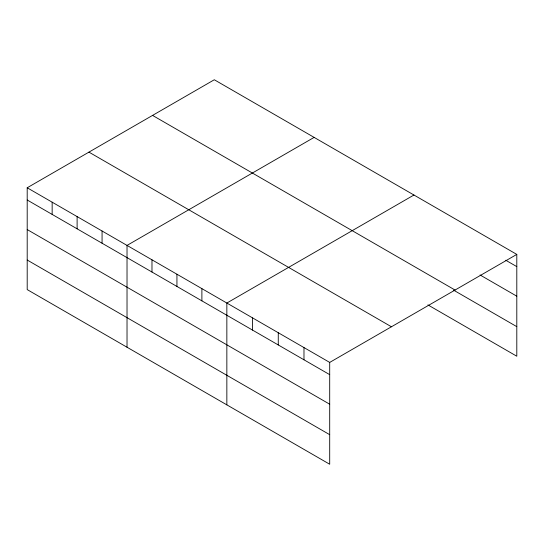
<?xml version="1.0" encoding="UTF-8"?>
<svg xmlns="http://www.w3.org/2000/svg" width="544" height="544" viewBox="0 0 544 544"><rect width="100%" height="100%" fill="white"/><g stroke="black" fill="none" stroke-linecap="round" stroke-linejoin="round"><path stroke-width="0.82" d="M27.2 187.775L329.698 362.42L329.698 464.243L27.2 289.598L27.2 187.775L214.302 79.757L516.8 254.402L516.8 356.225L427.91 304.898M314.126 137.387L127.024 245.412L127.024 347.235M413.95 195.017L226.848 303.042L226.848 404.865M329.698 362.42L516.8 254.402M505.777 260.256L516.8 266.621M480.066 274.978L516.8 296.188M152.558 115.403L455.056 290.047M453.621 290.176L516.8 326.652M88.944 152.13L391.442 326.774M27.2 200.002L329.698 374.646M27.2 229.568L329.698 404.212M27.2 260.032L329.698 434.676M303.98 347.575L303.98 359.802M278.27 332.731L278.27 344.957M252.559 317.886L252.559 330.113M201.892 288.633L201.892 300.859M176.936 274.23L176.936 286.45M151.98 259.821L151.98 272.041M102.068 231.003L102.068 243.222M77.112 216.594L77.112 228.813M52.156 202.184L52.156 214.411"/></g></svg>
